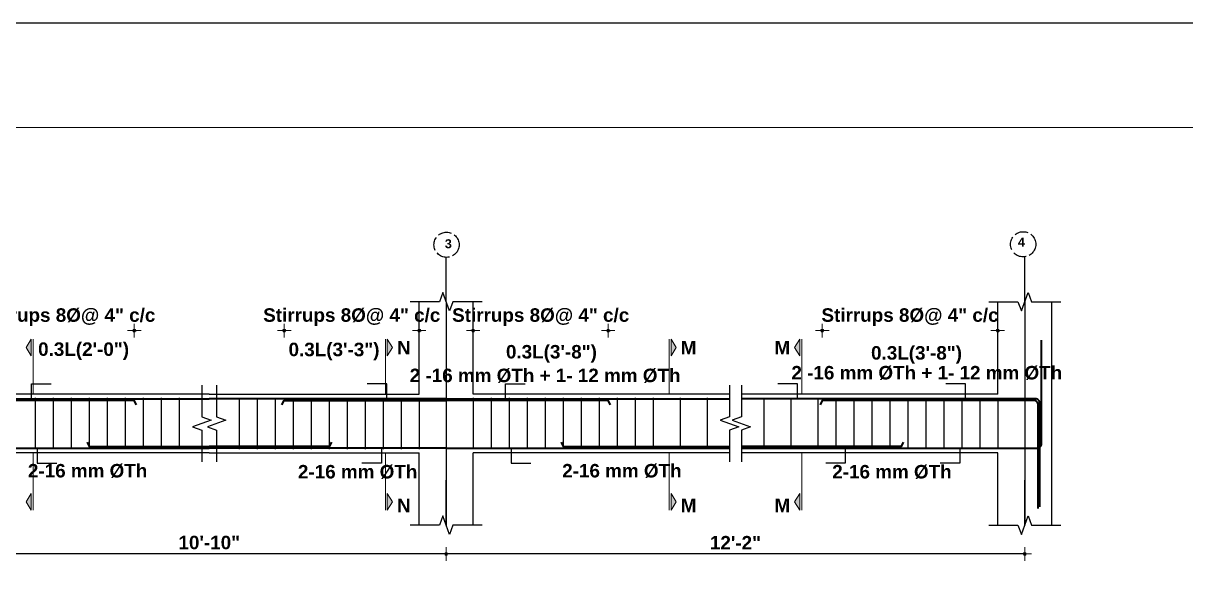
# Model space of a CAD drawing. Header units: inches. Extents: x 85856 to 287200, y -126184 to 75211.
# Drawn here: x 181697 to 182213, y -23224 to -22980 of the extents above; entities that cross this region are included whole.
import ezdxf

# ---------------------------------------------------------------- set-up
doc = ezdxf.new("R2010")
doc.units = ezdxf.units.IN
doc.header["$LTSCALE"] = 0.5
doc.header["$MEASUREMENT"] = 0
doc.header["$PDMODE"] = 66
doc.linetypes.add('ACAD_ISO02W100', pattern=[15, 12, -3])
for name, color, linetype, lineweight in [('BAR', 5, 'Continuous', 40), ('dimension', 100, 'Continuous', 13), ('ELE1', 3, 'Continuous', 9), ('HATCH1', 4, 'ACAD_ISO02W100', 13), ('TEXT', 220, 'Continuous', 9)]:
    doc.layers.add(name, color=color, linetype=linetype, lineweight=lineweight)
doc.layers.add('STIRRUP', color=10, linetype='Continuous')
doc.styles.add('1.8 str', font='times.ttf', dxfattribs={"width": 0.8, "height": 6})
doc.styles.add('STYLE1', font='arialbd.ttf')
doc.dimstyles.new('1.4', dxfattribs={"dimscale": 0, "dimtxt": 6, "dimasz": 0.5, "dimexe": 2, "dimexo": 9, "dimgap": 2, "dimtad": 1, "dimdec": 0, "dimlfac": 0.5, "dimzin": 3, "dimdsep": 46, "dimlunit": 4, "dimtxsty": '1.8 str', "dimblk": 'DIM', "dimcen": 3, "dimdle": 3, "dimse1": 1, "dimse2": 1, "dimclrd": 256, "dimclre": 256, "dimclrt": 7, "dimadec": 1, "dimazin": 2, "dimtfac": 1, "dimtdec": 0, "dimtix": 1, "dimtofl": 0, "dimtmove": 2, "dimatfit": 3, "dimldrblk": 'arrow', "dimfxl": 2, "dimfrac": 2, "dimtolj": 2, "dimtzin": 0, "dimarcsym": 0})

# ---------------------------------------------------------------- blocks, each defined once
blk = doc.blocks.new('DIM')
at = {"layer": 'dimension'}
h = blk.add_hatch(color=256, dxfattribs=at)
h.paths.add_polyline_path([(0, 1.3), (0, 0), (1.3, 0, 0.414214)])
h.paths.add_polyline_path([(1.3, 0), (0, 0), (0, -1.3, 0.414214)])
h.paths.add_polyline_path([(0, 0), (-1.3, 0, 0.414214), (0, -1.3)])
h.paths.add_polyline_path([(0, 1.3, 0.414214), (-1.3, 0), (0, 0)])
for p, q in [((-6, 0), (6, 0)), ((0, 6), (0, -6))]:
    blk.add_line(p, q, dxfattribs=at)
blk.add_circle((0, 0), 1.28, dxfattribs=at)
blk = doc.blocks.new('*D990')
at = {"layer": 'Defpoints', "color": 0, "ltscale": 10, "transparency": 16777216}
for p in [(182051.81, -23116.36), (182129.81, -23128.33), (182051.81, -23132.9)]:
    blk.add_point(p, dxfattribs=at)
at = {"layer": 'dimension', "lineweight": -2, "ltscale": 10, "transparency": 16777216}
for p, q in [((182051.31, -23116.36), (182050.81, -23116.36)), ((182130.31, -23116.36), (182130.81, -23116.36))]:
    blk.add_line(p, q, dxfattribs=at)
at = {"layer": 'dimension', "lineweight": -2, "ltscale": 10, "transparency": 16777216, "xscale": 0.5, "yscale": 0.5, "zscale": 0.5}
blk.add_blockref('DIM', (182051.81, -23116.36), dxfattribs=at)
at = {"layer": 'dimension', "lineweight": -2, "ltscale": 10, "transparency": 16777216, "xscale": 0.5, "yscale": 0.5, "zscale": 0.5, "rotation": 180}
blk.add_blockref('DIM', (182129.81, -23116.36), dxfattribs=at)
at = {"layer": 'dimension', "color": 7, "ltscale": 10, "transparency": 16777216, "insert": (182090.81, -23110.33), "char_height": 6, "attachment_point": 5, "style": 'STYLE1'}
blk.add_mtext('\\A2;Stirrups 8%%C@ 4" c/c', dxfattribs=at)
blk = doc.blocks.new('arrow')
at = {"layer": 'dimension'}
blk.add_lwpolyline([(1.2, 0, 0, 2.1, 0), (-2.3, 0, 0, 0, 0), (1.2, 0, 0, 0, 0)], format="xyseb", dxfattribs=at)
blk = doc.blocks.new('*D991')
at = {"layer": 'Defpoints', "color": 0, "ltscale": 10, "transparency": 16777216}
for p in [(181872.59, -23116.36), (181872.59, -23129.9), (181812.59, -23147.41)]:
    blk.add_point(p, dxfattribs=at)
at = {"layer": 'dimension', "lineweight": -2, "ltscale": 10, "transparency": 16777216}
for p, q in [((181812.09, -23116.36), (181811.59, -23116.36)), ((181873.09, -23116.36), (181873.59, -23116.36))]:
    blk.add_line(p, q, dxfattribs=at)
at = {"layer": 'dimension', "lineweight": -2, "ltscale": 10, "transparency": 16777216, "xscale": 0.5, "yscale": 0.5, "zscale": 0.5}
blk.add_blockref('DIM', (181812.59, -23116.36), dxfattribs=at)
at = {"layer": 'dimension', "lineweight": -2, "ltscale": 10, "transparency": 16777216, "xscale": 0.5, "yscale": 0.5, "zscale": 0.5, "rotation": 180}
blk.add_blockref('DIM', (181872.59, -23116.36), dxfattribs=at)
at = {"layer": 'dimension', "color": 7, "ltscale": 10, "transparency": 16777216, "insert": (181842.59, -23110.33), "char_height": 6, "attachment_point": 5, "style": 'STYLE1'}
blk.add_mtext('\\A2;Stirrups 8%%C@ 4" c/c', dxfattribs=at)
blk = doc.blocks.new('*D992')
at = {"layer": 'Defpoints', "color": 0, "ltscale": 10, "transparency": 16777216}
for p in [(181896.59, -23116.36), (181896.59, -23129.9), (181956.59, -23147.41)]:
    blk.add_point(p, dxfattribs=at)
at = {"layer": 'dimension', "lineweight": -2, "ltscale": 10, "transparency": 16777216}
for p, q in [((181896.09, -23116.36), (181895.59, -23116.36)), ((181957.09, -23116.36), (181957.59, -23116.36))]:
    blk.add_line(p, q, dxfattribs=at)
at = {"layer": 'dimension', "lineweight": -2, "ltscale": 10, "transparency": 16777216, "xscale": 0.5, "yscale": 0.5, "zscale": 0.5}
blk.add_blockref('DIM', (181896.59, -23116.36), dxfattribs=at)
at = {"layer": 'dimension', "lineweight": -2, "ltscale": 10, "transparency": 16777216, "xscale": 0.5, "yscale": 0.5, "zscale": 0.5, "rotation": 180}
blk.add_blockref('DIM', (181956.59, -23116.36), dxfattribs=at)
at = {"layer": 'dimension', "color": 7, "ltscale": 10, "transparency": 16777216, "insert": (181926.59, -23110.33), "char_height": 6, "attachment_point": 5, "style": 'STYLE1'}
blk.add_mtext('\\A2;Stirrups 8%%C@ 4" c/c', dxfattribs=at)
blk = doc.blocks.new('*D993')
at = {"layer": 'Defpoints', "color": 0, "ltscale": 10, "transparency": 16777216}
for p in [(181884.59, -23202.85), (182141.81, -23202.85), (181884.59, -23215.66)]:
    blk.add_point(p, dxfattribs=at)
at = {"layer": 'dimension', "lineweight": -2, "ltscale": 10, "transparency": 16777216}
blk.add_line((182141.31, -23215.66), (181885.09, -23215.66), dxfattribs=at)
at = {"layer": 'dimension', "lineweight": -2, "ltscale": 10, "transparency": 16777216, "xscale": 0.5, "yscale": 0.5, "zscale": 0.5, "rotation": 180}
blk.add_blockref('DIM', (181884.59, -23215.66), dxfattribs=at)
at = {"layer": 'dimension', "lineweight": -2, "ltscale": 10, "transparency": 16777216, "xscale": 0.5, "yscale": 0.5, "zscale": 0.5}
blk.add_blockref('DIM', (182141.81, -23215.66), dxfattribs=at)
at = {"layer": 'dimension', "color": 7, "ltscale": 10, "transparency": 16777216, "insert": (182013.2, -23210.65), "char_height": 6, "attachment_point": 5, "style": 'STYLE1'}
blk.add_mtext('\\A2;12\'-2"', dxfattribs=at)
blk = doc.blocks.new('*D994')
at = {"layer": 'Defpoints', "color": 0, "ltscale": 10, "transparency": 16777216}
for p in [(181685.89, -23116.36), (181685.89, -23129.9), (181745.89, -23147.41)]:
    blk.add_point(p, dxfattribs=at)
at = {"layer": 'dimension', "lineweight": -2, "ltscale": 10, "transparency": 16777216}
for p, q in [((181685.39, -23116.36), (181684.89, -23116.36)), ((181746.39, -23116.36), (181746.89, -23116.36))]:
    blk.add_line(p, q, dxfattribs=at)
at = {"layer": 'dimension', "lineweight": -2, "ltscale": 10, "transparency": 16777216, "xscale": 0.5, "yscale": 0.5, "zscale": 0.5}
blk.add_blockref('DIM', (181685.89, -23116.36), dxfattribs=at)
at = {"layer": 'dimension', "lineweight": -2, "ltscale": 10, "transparency": 16777216, "xscale": 0.5, "yscale": 0.5, "zscale": 0.5, "rotation": 180}
blk.add_blockref('DIM', (181745.89, -23116.36), dxfattribs=at)
at = {"layer": 'dimension', "color": 7, "ltscale": 10, "transparency": 16777216, "insert": (181715.89, -23110.33), "char_height": 6, "attachment_point": 5, "style": 'STYLE1'}
blk.add_mtext('\\A2;Stirrups 8%%C@ 4" c/c', dxfattribs=at)
blk = doc.blocks.new('*D1005')
at = {"layer": 'Defpoints', "color": 0, "ltscale": 10, "transparency": 16777216}
for p in [(181673.89, -23202.85), (181884.59, -23202.85), (181673.89, -23215.66)]:
    blk.add_point(p, dxfattribs=at)
at = {"layer": 'dimension', "lineweight": -2, "ltscale": 10, "transparency": 16777216}
blk.add_line((181884.09, -23215.66), (181674.39, -23215.66), dxfattribs=at)
at = {"layer": 'dimension', "lineweight": -2, "ltscale": 10, "transparency": 16777216, "xscale": 0.5, "yscale": 0.5, "zscale": 0.5, "rotation": 180}
blk.add_blockref('DIM', (181673.89, -23215.66), dxfattribs=at)
at = {"layer": 'dimension', "lineweight": -2, "ltscale": 10, "transparency": 16777216, "xscale": 0.5, "yscale": 0.5, "zscale": 0.5}
blk.add_blockref('DIM', (181884.59, -23215.66), dxfattribs=at)
at = {"layer": 'dimension', "color": 7, "ltscale": 10, "transparency": 16777216, "insert": (181779.24, -23210.6), "char_height": 6, "attachment_point": 5, "style": 'STYLE1'}
blk.add_mtext('\\A2;10\'-10"', dxfattribs=at)

msp = doc.modelspace()

# ---------------------------------------------------------------- hatches: boundary and pattern name
at = {"layer": 'TEXT', "ltscale": 10}
for points in [[(181700.09, -23120.11), (181700.09, -23127.62), (181697.78, -23123.86)], [(181858.39, -23120.11), (181858.39, -23127.62), (181860.7, -23123.86)], [(181984.58, -23120.11), (181984.58, -23127.62), (181986.89, -23123.86)], [(182041.82, -23120.11), (182041.82, -23127.62), (182039.51, -23123.86)], [(181700.09, -23196.25), (181700.09, -23188.75), (181697.78, -23192.5)], [(181858.39, -23196.25), (181858.39, -23188.75), (181860.7, -23192.5)], [(181984.58, -23196.25), (181984.58, -23188.75), (181986.89, -23192.5)], [(182041.82, -23196.25), (182041.82, -23188.75), (182039.51, -23192.5)]]:
    msp.add_hatch(color=256, dxfattribs=at).paths.add_polyline_path(points)

# ---------------------------------------------------------------- linework, layer by layer
for p, q in [((181884.59, -23103.5), (181884.59, -23083.54)), ((182141.81, -23103.5), (182141.81, -23083.54)), ((181884.59, -23103.5), (181884.59, -23202.85)), ((182141.81, -23103.5), (182141.81, -23202.85)), ((181884.59, -23202.85), (181884.59, -23182.9)), ((182141.81, -23202.85), (182141.81, -23182.9))]:
    msp.add_line(p, q)
at = {"ltscale": 10}
for p, q in [((181872.59, -23144.66), (181872.59, -23103.5)), ((181896.59, -23144.66), (181896.59, -23103.5)), ((182129.81, -23144.66), (182129.81, -23103.5)), ((182153.81, -23170.66), (182153.81, -23103.5)), ((181779.24, -23144.66), (181685.89, -23144.66)), ((181779.24, -23144.66), (181872.59, -23144.66)), ((182010.59, -23144.66), (181896.59, -23144.66)), ((182129.81, -23144.66), (182015.81, -23144.66)), ((181779.24, -23170.66), (181685.89, -23170.66)), ((181779.24, -23170.66), (181872.59, -23170.66)), ((181872.59, -23202.85), (181872.59, -23170.66)), ((182010.59, -23170.66), (181896.59, -23170.66)), ((181896.59, -23202.85), (181896.59, -23170.66)), ((182129.81, -23170.66), (182015.81, -23170.66)), ((182129.81, -23202.85), (182129.81, -23170.66)), ((182153.81, -23202.85), (182153.81, -23170.66))]:
    msp.add_line(p, q, dxfattribs=at)
at = {"linetype": 'Continuous', "ltscale": 10}
for points in [[(181900.59, -23103.5), (181887.59, -23103.5), (181886.09, -23107.62), (181883.09, -23099.37), (181881.59, -23103.5), (181868.59, -23103.5)], [(182125.81, -23103.5), (182138.81, -23103.5), (182140.31, -23107.62), (182143.31, -23099.37), (182144.81, -23103.5), (182157.81, -23103.5)], [(181775.95, -23140.66), (181775.95, -23154.66), (181780.08, -23156.16), (181771.83, -23159.16), (181775.95, -23160.66), (181775.95, -23174.66)], [(181782.52, -23140.66), (181782.52, -23154.66), (181786.64, -23156.16), (181778.4, -23159.16), (181782.52, -23160.66), (181782.52, -23174.66)], [(182010.59, -23140.66), (182010.59, -23154.66), (182006.47, -23156.16), (182014.71, -23159.16), (182010.59, -23160.66), (182010.59, -23174.66)], [(182015.81, -23140.66), (182015.81, -23154.66), (182011.68, -23156.16), (182019.93, -23159.16), (182015.81, -23160.66), (182015.81, -23174.66)], [(181900.59, -23202.85), (181887.59, -23202.85), (181886.09, -23206.97), (181883.09, -23198.73), (181881.59, -23202.85), (181868.59, -23202.85)], [(182125.81, -23202.85), (182138.81, -23202.85), (182140.31, -23206.97), (182143.31, -23198.73), (182144.81, -23202.85), (182157.81, -23202.85)]]:
    msp.add_lwpolyline(points, dxfattribs=at)
at = {"layer": 'BAR', "ltscale": 10}
for p, q in [((181673.89, -23146.66), (181779.24, -23146.66)), ((181884.59, -23146.66), (181779.24, -23146.66)), ((181884.59, -23146.66), (182010.59, -23146.66)), ((181673.89, -23168.66), (181779.24, -23168.66)), ((181884.59, -23168.66), (181779.24, -23168.66)), ((181884.59, -23168.66), (182010.59, -23168.66))]:
    msp.add_line(p, q, dxfattribs=at)
for points in [[(182129.81, -23168.66), (182147.29, -23168.66, 0.414214), (182149.31, -23166.65), (182149.31, -23120.66)], [(182148.56, -23194.66), (182148.56, -23148.68, 0.414214), (182146.54, -23146.66), (182129.81, -23146.66)], [(182147.81, -23195.41), (182147.81, -23149.43, 0.414214), (182145.79, -23147.41), (182129.81, -23147.41)]]:
    msp.add_lwpolyline(points, format="xyb", dxfattribs=at)
for points in [[(181746.93, -23149.41), (181745.89, -23147.41), (181673.89, -23147.41)], [(181811.54, -23149.41), (181812.59, -23147.41), (181884.59, -23147.41)], [(181957.63, -23149.41), (181956.59, -23147.41), (181884.59, -23147.41)], [(182141.81, -23146.66), (182015.81, -23146.66)], [(182141.81, -23147.41), (182051.81, -23147.41), (182050.85, -23149.41)], [(181724.93, -23165.91), (181725.89, -23167.91), (181779.24, -23167.91)], [(181833.54, -23165.91), (181832.59, -23167.91), (181779.24, -23167.91)], [(181935.63, -23165.91), (181936.59, -23167.91), (182010.59, -23167.91)], [(182087.76, -23165.91), (182086.81, -23167.91), (182015.81, -23167.91)], [(182015.81, -23168.66), (182141.81, -23168.66)]]:
    msp.add_lwpolyline(points, dxfattribs=at)
at = {"layer": 'Defpoints'}
msp.add_lwpolyline([(183727.51, -22979.69), (180549.91, -22979.69), (180549.91, -25227.65), (183727.51, -25227.65)], close=True, dxfattribs=at)
at = {"layer": 'dimension', "ltscale": 10}
for p, q in [((181700.94, -23144.66), (181700.94, -23120.16)), ((181857.53, -23144.66), (181857.53, -23120.16)), ((181983.72, -23144.66), (181983.72, -23120.16)), ((182042.67, -23144.66), (182042.67, -23120.16)), ((181700.94, -23196.2), (181700.94, -23170.66)), ((181857.53, -23196.2), (181857.53, -23170.66)), ((181983.72, -23196.2), (181983.72, -23170.66)), ((182042.67, -23196.2), (182042.67, -23170.66))]:
    msp.add_line(p, q, dxfattribs=at)
for points in [[(181700.09, -23127.62), (181700.09, -23120.11), (181697.78, -23123.86), (181700.09, -23127.62)], [(181858.39, -23127.62), (181858.39, -23120.11), (181860.7, -23123.86), (181858.39, -23127.62)], [(181984.58, -23127.62), (181984.58, -23120.11), (181986.89, -23123.86), (181984.58, -23127.62)], [(182041.82, -23127.62), (182041.82, -23120.11), (182039.51, -23123.86), (182041.82, -23127.62)]]:
    msp.add_lwpolyline(points, dxfattribs=at)
at = {"layer": 'ELE1'}
msp.add_lwpolyline([(180596.23, -23026), (183681.2, -23026), (183681.2, -25181.34), (180596.23, -25181.34)], close=True, dxfattribs=at)
msp.add_lwpolyline([(180596.23, -23026), (183681.2, -23026), (183681.2, -25181.34), (180596.23, -25181.34)], close=True, dxfattribs=at)
at = {"layer": 'HATCH1', "lineweight": 25}
for centre in [(181884.75, -23078.17), (182141.12, -23077.97)]:
    msp.add_circle(centre, 5.6, dxfattribs=at)
at = {"layer": 'STIRRUP'}
for p, q in [((181701.89, -23146.26), (181701.89, -23169.06)), ((181709.89, -23146.26), (181709.89, -23169.06)), ((181717.89, -23146.26), (181717.89, -23169.06)), ((181725.89, -23146.26), (181725.89, -23169.06)), ((181733.89, -23146.26), (181733.89, -23169.06)), ((181741.89, -23146.26), (181741.89, -23169.06)), ((181749.89, -23146.26), (181749.89, -23169.06)), ((181757.89, -23146.26), (181757.89, -23169.06)), ((181765.89, -23146.26), (181765.89, -23169.06)), ((181792.59, -23146.26), (181792.59, -23169.06)), ((181800.59, -23146.26), (181800.59, -23169.06)), ((181808.59, -23146.26), (181808.59, -23169.06)), ((181816.59, -23146.26), (181816.59, -23169.06)), ((181824.59, -23146.26), (181824.59, -23169.06)), ((181832.59, -23146.26), (181832.59, -23169.06)), ((181840.59, -23146.26), (181840.59, -23169.06)), ((181848.59, -23146.26), (181848.59, -23169.06)), ((181856.59, -23146.26), (181856.59, -23169.06)), ((181864.59, -23146.26), (181864.59, -23169.06)), ((181872.59, -23146.26), (181872.59, -23169.06)), ((181896.59, -23146.26), (181896.59, -23169.06)), ((181904.59, -23146.26), (181904.59, -23169.06)), ((181912.59, -23146.26), (181912.59, -23169.06)), ((181920.59, -23146.26), (181920.59, -23169.06)), ((181928.59, -23146.26), (181928.59, -23169.06)), ((181936.59, -23146.26), (181936.59, -23169.06)), ((181944.59, -23146.26), (181944.59, -23169.06)), ((181952.59, -23146.26), (181952.59, -23169.06)), ((181960.59, -23146.26), (181960.59, -23169.06)), ((181968.59, -23146.26), (181968.59, -23169.06)), ((181976.59, -23146.26), (181976.59, -23169.06)), ((181988.59, -23146.26), (181988.59, -23169.06)), ((182000.59, -23146.26), (182000.59, -23169.06)), ((182025.81, -23146.26), (182025.81, -23169.06)), ((182037.81, -23146.26), (182037.81, -23169.06)), ((182049.81, -23146.26), (182049.81, -23169.06)), ((182057.81, -23146.26), (182057.81, -23169.06)), ((182065.81, -23146.26), (182065.81, -23169.06)), ((182073.81, -23146.26), (182073.81, -23169.06)), ((182081.81, -23146.26), (182081.81, -23169.06)), ((182089.81, -23146.26), (182089.81, -23169.06)), ((182097.81, -23146.26), (182097.81, -23169.06)), ((182105.81, -23146.26), (182105.81, -23169.06)), ((182113.81, -23146.26), (182113.81, -23169.06)), ((182121.81, -23146.26), (182121.81, -23169.06)), ((182129.81, -23146.26), (182129.81, -23169.06))]:
    msp.add_line(p, q, dxfattribs=at)
at = {"layer": 'TEXT', "ltscale": 10}
for points in [[(181700.09, -23188.75), (181700.09, -23196.25), (181697.78, -23192.5), (181700.09, -23188.75)], [(181858.39, -23188.75), (181858.39, -23196.25), (181860.7, -23192.5), (181858.39, -23188.75)], [(181984.58, -23188.75), (181984.58, -23196.25), (181986.89, -23192.5), (181984.58, -23188.75)], [(182041.82, -23188.75), (182041.82, -23196.25), (182039.51, -23192.5), (182041.82, -23188.75)]]:
    msp.add_lwpolyline(points, dxfattribs=at)

# ---------------------------------------------------------------- texts
at = {"layer": 'HATCH1', "lineweight": 25, "style": 'STYLE1'}
for s, p in [('3', (181883.98, -23079.72)), ('4', (182138.8, -23078.96))]:
    msp.add_text(s, height=4, dxfattribs=at).set_placement(p)
at = {"layer": 'TEXT', "style": 'STYLE1'}
for s, p in [('0.3L(2\'-0")', (181703.13, -23127.58)), ('0.3L(3\'-3")', (181814.48, -23127.72)), ('0.3L(3\'-8")', (181911.16, -23128.74)), ('0.3L(3\'-8")', (182073.49, -23129.24))]:
    msp.add_text(s, height=6, dxfattribs=at).set_placement(p)
at = {"layer": 'TEXT', "ltscale": 10, "style": 'STYLE1'}
for s, p in [('N', (181862.69, -23126.95)), ('M', (181988.88, -23126.95)), ('M', (182030.54, -23126.95)), ('2 -16 mm %%CTh + 1- 12 mm %%CTh', (181868.36, -23139.26)), ('2 -16 mm %%CTh + 1- 12 mm %%CTh', (182038.08, -23138.05)), ('2-16 mm %%CTh ', (181698.59, -23181.63)), ('2-16 mm %%CTh ', (181818.66, -23182.08)), ('2-16 mm %%CTh ', (181936.15, -23181.63)), ('2-16 mm %%CTh ', (182056.23, -23182.08)), ('N', (181862.69, -23197.08)), ('M', (181988.88, -23197.08)), ('M', (182030.54, -23197.08))]:
    msp.add_text(s, height=6, dxfattribs=at).set_placement(p)

# ---------------------------------------------------------------- dimensions: what is measured, and where the dimension line sits
at = {"layer": 'dimension', "ltscale": 10}
for base, p1, p2, text, picture, middle in [((181685.89, -23116.36), (181745.89, -23147.41), (181685.89, -23129.9), 'Stirrups 8%%C@ 4" c/c', '*D994', (181715.89, -23110.33)), ((181896.59, -23116.36), (181956.59, -23147.41), (181896.59, -23129.9), 'Stirrups 8%%C@ 4" c/c', '*D992', (181926.59, -23110.33)), ((182051.81, -23116.36), (182129.81, -23128.33), (182051.81, -23132.9), 'Stirrups 8%%C@ 4" c/c', '*D990', (182090.81, -23110.33)), ((181673.89, -23215.66), (181884.59, -23202.85), (181673.89, -23202.85), '10\'-10"', '*D1005', (181779.24, -23210.6)), ((181884.59, -23215.66), (182141.81, -23202.85), (181884.59, -23202.85), '12\'-2"', '*D993', (182013.2, -23210.65))]:
    dim = msp.add_linear_dim(base=base, p1=p1, p2=p2, angle=180, text=text, dimstyle='1.4', override={"dimscale": 1, "dimtxsty": 'STYLE1'}, dxfattribs=at)
    dim.commit()
    dim.dimension.update_dxf_attribs({"geometry": picture, "text_midpoint": middle})
dim = msp.add_linear_dim(base=(181872.59, -23116.36), p1=(181812.59, -23147.41), p2=(181872.59, -23129.9), text='Stirrups 8%%C@ 4" c/c', dimstyle='1.4', override={"dimscale": 1, "dimtxsty": 'STYLE1'}, dxfattribs=at)
dim.commit()
dim.dimension.update_dxf_attribs({"geometry": '*D991', "text_midpoint": (181842.59, -23110.33)})

# ---------------------------------------------------------------- leaders
for points in [[(181700.24, -23146.26), (181700.24, -23140.05), (181708.96, -23140.05)], [(181858.23, -23146.26), (181858.23, -23140.05), (181849.51, -23140.05)], [(181910.94, -23146.26), (181910.94, -23140.05), (181919.66, -23140.05)], [(182040.77, -23146.26), (182040.77, -23140.05), (182032.05, -23140.05)], [(182115.45, -23146.26), (182115.45, -23140.05), (182106.73, -23140.05)], [(181702.72, -23169.06), (181702.72, -23175.27), (181711.44, -23175.27)], [(181855.75, -23169.06), (181855.75, -23175.27), (181847.03, -23175.27)], [(181913.43, -23169.06), (181913.43, -23175.27), (181922.15, -23175.27)], [(182062.04, -23169.06), (182062.04, -23175.27), (182053.32, -23175.27)], [(182112.97, -23169.06), (182112.97, -23175.27), (182104.25, -23175.27)]]:
    msp.add_leader(points, dimstyle='1.4', override={"dimscale": 1, "dimtxsty": 'STYLE1'}, dxfattribs=at)

doc.saveas('drawing.dxf')
